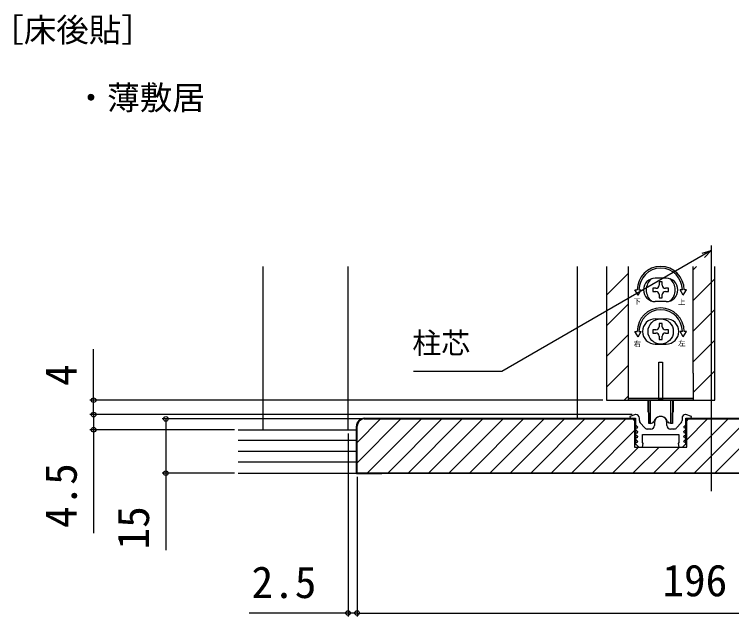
# Model space of a CAD drawing. Units: millimetres, scale not verified. Extents: x -525 to 525, y -783 to 779.
# Drawn here: x 3.5 to 202, y 98.9 to 265.5 of the extents above; entities that cross this region are included whole.
import ezdxf
from ezdxf.enums import TextEntityAlignment as Align

# ---------------------------------------------------------------- set-up
doc = ezdxf.new("R2010")
doc.units = ezdxf.units.MM
doc.header["$LTSCALE"] = 4
for name, color, linetype in [('0-2_USER1', 3, 'Continuous'), ('0-3_YKK_11', 7, 'Continuous'), ('0-5_YKK_12', 2, 'Continuous'), ('0-6_YKK_13', 4, 'Continuous'), ('0-8_YKK_D', 6, 'Continuous'), ('0-A_YSS_K', 3, 'Continuous'), ('0-B_YSS_KE', 3, 'Continuous')]:
    doc.layers.add(name, color=color, linetype=linetype)
doc.styles.add('ＭＳ ゴシック', font='')
doc.styles.get('ＭＳ ゴシック').set_extended_font_data('MS Gothic')

msp = doc.modelspace()

# ---------------------------------------------------------------- linework, layer by layer
at = {"layer": '0-3_YKK_11'}
for p, q in [((176.459, 153.178), (176.459, 153.794)), ((188.259, 153.794), (188.259, 153.178)), ((177.961, 151.125), (176.715, 152.509)), ((180.659, 152.594), (180.659, 151.794)), ((184.059, 151.794), (184.059, 152.594)), ((188.002, 152.509), (186.757, 151.125)), ((179.659, 150.794), (178.704, 150.794)), ((186.013, 150.794), (185.059, 150.794))]:
    msp.add_line(p, q, dxfattribs=at)
for points in [[(175.459, 154.794), (175.359, 154.794), (173.826, 154.302), (173.906, 153.794), (175.359, 153.794), (175.359, 151.993), (175.97, 151.382), (175.809, 150.994), (175.447, 150.994), (175.333, 150.719), (175.97, 150.082), (175.809, 149.694), (175.447, 149.694), (175.333, 149.419), (175.97, 148.782), (175.809, 148.394), (175.447, 148.394), (175.333, 148.119), (175.97, 147.482), (175.809, 147.094), (175.446, 147.094), (175.333, 146.82), (176.359, 145.794), (177.359, 145.794), (177.546, 146.757), (177.359, 147.036), (177.359, 149.294)], [(177.359, 149.294), (187.359, 149.294), (187.359, 147.036), (187.171, 146.757), (187.359, 145.794), (188.359, 145.794), (189.384, 146.82), (189.271, 147.094), (188.908, 147.094), (188.747, 147.482), (189.384, 148.119), (189.271, 148.394), (188.908, 148.394), (188.747, 148.782), (189.384, 149.419), (189.271, 149.694), (188.908, 149.694), (188.747, 150.082), (189.384, 150.719), (189.271, 150.994), (188.908, 150.994), (188.747, 151.382), (189.359, 151.993), (189.359, 153.794), (190.812, 153.794), (190.891, 154.302), (189.359, 154.794), (189.259, 154.794)]]:
    msp.add_lwpolyline(points, dxfattribs=at)
for centre, radius, start, end in [((175.459, 153.794), 1, 0.00001, 89.99999), ((177.459, 153.178), 1, 180.00001, 221.98721), ((182.359, 152.594), 1.7, 359.99999, 180.00001), ((187.259, 153.178), 1, 318.01279, 359.99999), ((189.259, 153.794), 1, 90.00001, 179.99999), ((178.704, 151.794), 1, 221.98723, 270.00001), ((179.659, 151.794), 1, 270.00001, 359.99999), ((185.059, 151.794), 1, 180.00001, 269.99999), ((186.013, 151.794), 1, 269.99999, 318.01277)]:
    msp.add_arc(centre, radius, start, end, dxfattribs=at)
at = {"layer": '0-5_YKK_12'}
for p, q in [((196.36, 201.597), (196.36, 133.597)), ((72.356, 150.597), (72.356, 195.766)), ((95.859, 150.597), (95.859, 195.766)), ((159.359, 153.6), (159.359, 195.763)), ((167.359, 195.766), (167.359, 158.797)), ((191.359, 194.856), (192.269, 195.766)), ((167.359, 187.826), (173.359, 193.826)), ((191.359, 186.371), (197.359, 192.371)), ((167.359, 179.341), (173.359, 185.341)), ((191.359, 177.885), (197.359, 183.885)), ((167.359, 170.856), (173.359, 176.856)), ((191.359, 169.4), (197.359, 175.4)), ((167.359, 162.371), (173.359, 168.371)), ((191.359, 160.915), (197.359, 166.915)), ((172.27, 158.797), (173.359, 159.885))]:
    msp.add_line(p, q, dxfattribs=at)
msp.add_lwpolyline([(167.359, 158.797), (197.359, 158.797), (197.359, 195.766)], dxfattribs=at)
at = {"layer": '0-6_YKK_13'}
for p, q in [((173.359, 195.766), (173.359, 166.297)), ((191.359, 166.297), (191.359, 195.766)), ((183.859, 192.547), (180.859, 192.547)), ((181.919, 191.497), (181.919, 190.617)), ((182.799, 191.497), (181.919, 191.497)), ((182.799, 190.617), (182.799, 191.497)), ((175.243, 189.297), (175.859, 189.297)), ((176.109, 187.797), (175.243, 189.297)), ((176.109, 187.797), (176.975, 189.297)), ((176.359, 189.297), (176.975, 189.297)), ((181.039, 189.737), (180.159, 189.737)), ((180.159, 189.737), (180.159, 188.857)), ((180.159, 188.857), (181.039, 188.857)), ((184.559, 189.737), (183.679, 189.737)), ((183.679, 188.857), (184.559, 188.857)), ((184.559, 188.857), (184.559, 189.737)), ((188.359, 189.297), (187.743, 189.297)), ((188.609, 187.797), (187.743, 189.297)), ((181.919, 187.977), (181.919, 187.097)), ((181.919, 187.097), (182.799, 187.097)), ((182.799, 187.097), (182.799, 187.977)), ((183.859, 186.047), (180.859, 186.047)), ((180.859, 181.297), (183.859, 181.297)), ((181.919, 179.997), (181.919, 179.117)), ((182.799, 179.997), (181.919, 179.997)), ((182.799, 179.117), (182.799, 179.997)), ((175.243, 177.797), (175.859, 177.797)), ((176.109, 176.297), (175.243, 177.797)), ((176.109, 176.297), (176.975, 177.797)), ((176.359, 177.797), (176.975, 177.797)), ((181.039, 178.237), (180.159, 178.237)), ((180.159, 178.237), (180.159, 177.357)), ((180.159, 177.357), (181.039, 177.357)), ((184.559, 178.237), (183.679, 178.237)), ((183.679, 177.357), (184.559, 177.357)), ((184.559, 177.357), (184.559, 178.237)), ((188.609, 176.297), (187.743, 177.797)), ((188.359, 177.797), (187.743, 177.797)), ((188.609, 176.297), (189.475, 177.797)), ((189.475, 177.797), (188.859, 177.797)), ((181.919, 176.477), (181.919, 175.597)), ((181.919, 175.597), (182.799, 175.597)), ((182.799, 175.597), (182.799, 176.477)), ((180.859, 174.297), (183.859, 174.297)), ((181.859, 169.297), (182.859, 169.297)), ((181.859, 159.097), (181.859, 169.297)), ((182.859, 169.297), (182.859, 159.097)), ((173.359, 166.297), (173.359, 158.797)), ((173.359, 159.297), (191.359, 159.297)), ((178.859, 155.549), (178.859, 158.797)), ((179.109, 152.297), (179.109, 158.797)), ((179.509, 152.297), (179.509, 158.797)), ((182.859, 159.097), (181.859, 159.097)), ((185.209, 152.297), (185.209, 158.797)), ((185.859, 158.797), (185.859, 155.549)), ((179.107, 155.253), (179.109, 155.253)), ((179.109, 155.297), (179.109, 152.297)), ((185.609, 152.297), (185.609, 155.297)), ((185.609, 155.253), (185.611, 155.253)), ((179.509, 152.297), (179.109, 152.297)), ((179.509, 152.297), (180.128, 152.523)), ((185.209, 152.297), (184.589, 152.523))]:
    msp.add_line(p, q, dxfattribs=at)
for points in [[(188.609, 187.797), (189.475, 189.297), (188.859, 189.297)], [(191.359, 166.297), (191.359, 158.797), (173.359, 158.797)], [(185.609, 158.797), (185.609, 152.297), (185.209, 152.297)]]:
    msp.add_lwpolyline(points, dxfattribs=at)
msp.add_circle((182.359, 177.797), 3.5, dxfattribs=at)
for centre, radius, start, end in [((182.359, 189.297), 6.5, 0, 180), ((182.359, 189.297), 6, 0, 180), ((180.859, 189.297), 3.25, 90, 270), ((183.859, 189.297), 3.25, 270, 90), ((182.359, 189.297), 4, 129.83844, 230.16156), ((181.039, 190.617), 0.88, 270, 0), ((183.679, 190.617), 0.88, 180, 270), ((182.359, 189.297), 4, 309.83844, 50.16156), ((181.039, 187.977), 0.88, 0, 90), ((183.679, 187.977), 0.88, 90, 180), ((182.359, 177.797), 6.5, 0, 180), ((182.359, 177.797), 6, 0, 180), ((180.859, 177.797), 3.5, 90, 270), ((183.859, 177.797), 3.5, 270, 90), ((181.039, 179.117), 0.88, 270, 0), ((183.679, 179.117), 0.88, 180, 270), ((181.039, 176.477), 0.88, 0, 90), ((183.679, 176.477), 0.88, 90, 180), ((179.159, 155.549), 0.3, 180, 260), ((185.559, 155.549), 0.3, 280, 0), ((179.957, 152.993), 0.5, 290, 343.84988), ((182.359, 152.297), 2, 16.15012, 163.84988), ((184.76, 152.993), 0.5, 196.15012, 250)]:
    msp.add_arc(centre, radius, start, end, dxfattribs=at)
at = {"layer": '0-8_YKK_D'}
for p, q in [((166.359, 158.797), (24.438, 158.797)), ((174.459, 154.794), (24.438, 154.794)), ((174.459, 154.794), (24.438, 154.794)), ((99.359, 153.597), (44.435, 153.597)), ((64.438, 150.597), (24.438, 150.597)), ((95.859, 149.597), (95.859, 98.888)), ((64.438, 138.597), (44.435, 138.597)), ((98.359, 137.6), (98.359, 98.888)), ((98.359, 137.6), (98.359, 98.888)), ((95.859, 99.888), (68.531, 99.888)), ((98.359, 99.888), (95.859, 99.888)), ((98.359, 99.888), (294.359, 99.888)), ((98.359, 99.888), (100.909, 99.888))]:
    msp.add_line(p, q, dxfattribs=at)
for points in [[(196.36, 200.153), (194.152, 198.878), (138.382, 166.679), (113.99, 166.679)], [(193.81, 199.47), (196.36, 200.153), (194.494, 198.286)], [(25.438, 154.794), (25.438, 158.797), (25.438, 172.915)], [(25.438, 154.794), (25.438, 150.597), (25.438, 121.997)], [(45.435, 153.597), (45.435, 138.597), (45.435, 117.32)]]:
    msp.add_lwpolyline(points, dxfattribs=at)
for centre in [(25.438, 158.797), (25.438, 154.794), (25.438, 154.794), (45.435, 153.597), (25.438, 150.597), (45.435, 138.597), (95.859, 99.888), (98.359, 99.888), (98.359, 99.888)]:
    msp.add_circle(centre, 0.637, dxfattribs=at)
at = {"layer": '0-A_YSS_K'}
for p, q in [((98.359, 147.111), (104.845, 153.597)), ((98.359, 141.454), (110.502, 153.597)), ((101.159, 138.597), (116.159, 153.597)), ((106.816, 138.597), (121.816, 153.597)), ((112.472, 138.597), (127.472, 153.597)), ((118.129, 138.597), (133.129, 153.597)), ((123.786, 138.597), (138.786, 153.597)), ((129.443, 138.597), (144.443, 153.597)), ((135.1, 138.597), (150.1, 153.597)), ((140.757, 138.597), (155.757, 153.597)), ((146.414, 138.597), (161.414, 153.597)), ((152.07, 138.597), (167.07, 153.597)), ((157.727, 138.597), (172.727, 153.597)), ((186.012, 138.597), (201.012, 153.597)), ((189.559, 147.801), (195.355, 153.597)), ((191.668, 138.597), (206.668, 153.597)), ((197.325, 138.597), (212.325, 153.597)), ((65.438, 150.597), (98.159, 150.597)), ((163.384, 138.597), (175.159, 150.372)), ((98.159, 147.597), (65.438, 147.597)), ((169.041, 138.597), (176.241, 145.797)), ((174.698, 138.597), (181.898, 145.797)), ((180.355, 138.597), (187.555, 145.797)), ((98.159, 144.597), (65.438, 144.597)), ((98.159, 141.597), (65.438, 141.597)), ((65.438, 138.597), (336.408, 138.597))]:
    msp.add_line(p, q, dxfattribs=at)
at = {"layer": '0-B_YSS_KE'}
for points in [[(100.359, 153.797), (174.741, 153.797), (175.359, 153.18), (175.359, 146.897), (175.359, 146.397), (175.159, 146.397)], [(100.359, 153.597), (174.659, 153.597), (175.159, 153.097), (175.159, 146.897), (175.159, 145.797), (189.559, 145.797), (189.559, 146.897), (189.559, 153.097), (190.059, 153.597), (212.659, 153.597)], [(189.559, 146.397), (189.359, 146.397), (189.359, 146.897), (189.359, 153.18), (189.976, 153.797), (212.741, 153.797), (213.359, 153.18), (213.359, 146.897), (213.359, 146.397), (213.159, 146.397)], [(105.159, 138.597), (105.159, 138.397), (98.159, 138.397), (98.159, 151.597)], [(294.359, 138.597), (98.359, 138.597), (98.359, 151.597)]]:
    msp.add_lwpolyline(points, dxfattribs=at)
for radius, start, end in [(2.2, 89.99998, 180.00002), (2, 90.00001, 179.99999)]:
    msp.add_arc((100.359, 151.597), radius, start, end, dxfattribs=at)

# ---------------------------------------------------------------- texts
at = {"layer": '0-2_USER1', "style": 'ＭＳ ゴシック'}
for s, p in [('［床後貼］', (-2.89, 255.942)), ('・薄敷居', (20.212, 237.198))]:
    msp.add_text(s, height=6.598, dxfattribs=at).set_placement(p, align=Align.BOTTOM_LEFT)
at = {"layer": '0-6_YKK_13', "style": 'ＭＳ ゴシック'}
for s, p in [('下', (174.833, 184.896)), ('上', (187.173, 184.777)), ('右', (174.876, 173.177)), ('左', (187.204, 173.379))]:
    msp.add_text(s, height=1.466, dxfattribs=at).set_placement(p, align=Align.BOTTOM_LEFT)
at = {"layer": '0-8_YKK_D', "style": 'ＭＳ ゴシック'}
for s, height, p in [('柱芯', 5.865, (113.637, 169.891)), ('196', 8.798, (182.825, 101.888)), ('2.5', 8.798, (69.145, 101.388))]:
    msp.add_text(s, height=height, dxfattribs=at).set_placement(p, align=Align.BOTTOM_LEFT)
for s, p in [('4', (23.438, 162.733)), ('4.5', (23.438, 123.383)), ('15', (43.435, 117.479))]:
    msp.add_text(s, height=8.798, rotation=90, dxfattribs=at).set_placement(p, align=Align.BOTTOM_LEFT)

doc.saveas('drawing.dxf')
